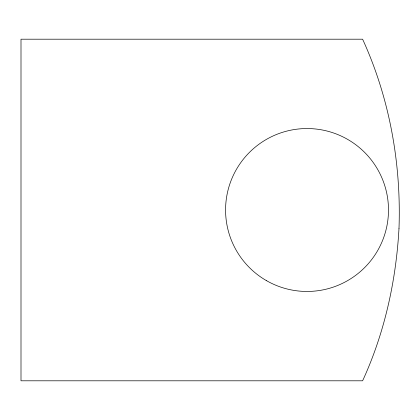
<?xml version="1.0" encoding="UTF-8"?>
<svg xmlns="http://www.w3.org/2000/svg" width="420" height="420" viewBox="0 0 420 420"><rect width="100%" height="100%" fill="white"/><g stroke="black" fill="none" stroke-linecap="round" stroke-linejoin="round"><path stroke-width="0.63" d="M399 228.27C396.113 280.723 384.605 332.987 362.607 380.804L21 380.804L21 39.197L362.607 39.197C389.587 98.144 401.284 163.595 399 228.27M266.301 280.544A81.459 81.459 0 0 0 388.49 210A81.459 81.459 0 0 0 266.301 139.456A81.459 81.459 0 0 0 266.301 280.544"/></g></svg>
